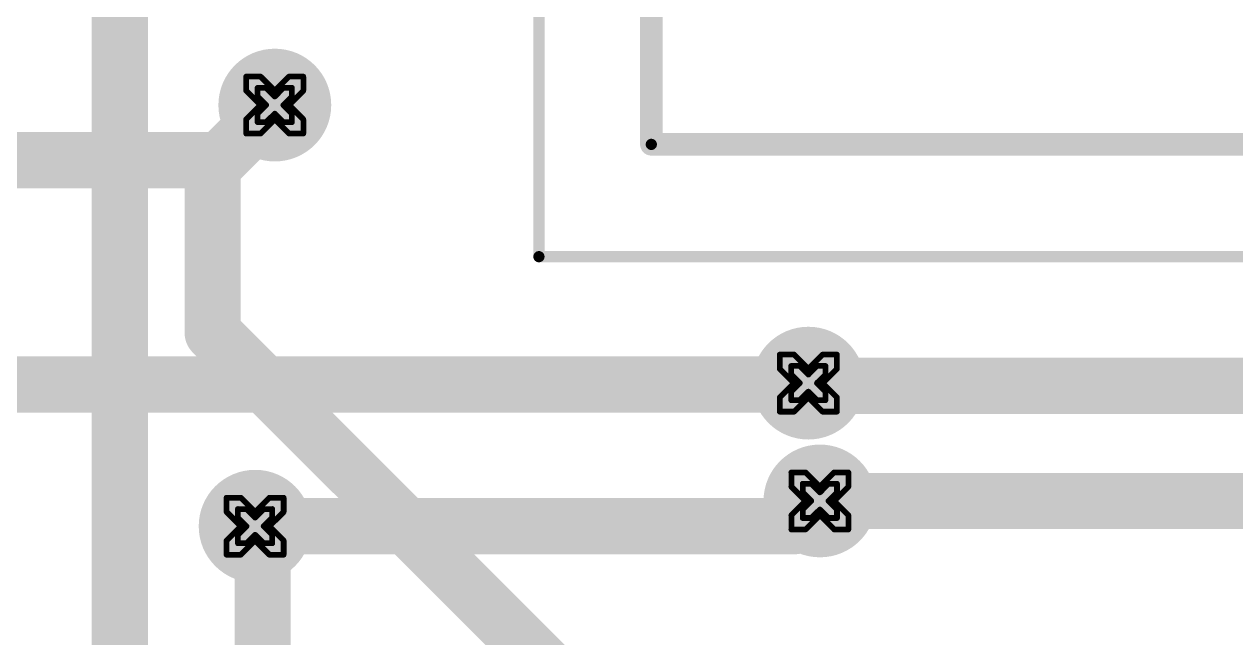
# Model space of a CAD drawing. Header units: millimetres. Extents: x 3219 to 51106, y -14166 to 2063.
# Drawn here: x 5646.75 to 5657.53, y 1806.11 to 1811.58 of the extents above; entities that cross this region are included whole.
import ezdxf

# ---------------------------------------------------------------- set-up
doc = ezdxf.new("R2010")
doc.units = ezdxf.units.MM
doc.layers.get('0').update_dxf_attribs({"lineweight": 53})
for name, color, linetype in [('Bottom Layer', 5, 'Continuous'), ('Bottom Solder', 6, 'Continuous'), ('Drill Drawing', 1, 'Continuous'), ('Mechanical 15', 56, 'Continuous'), ('Top 3D Body', 76, 'Continuous'), ('Top Layer', 1, 'Continuous'), ('Top Overlay', 2, 'Continuous'), ('Top Solder', 216, 'Continuous')]:
    doc.layers.add(name, color=color, linetype=linetype)

# ---------------------------------------------------------------- blocks, each defined once
blk = doc.blocks.new('DAR71210TU_13')
at = {"layer": 'Mechanical 15'}
for points in [[(-5.6, 8.9, 0.1, 0.1, 0), (-5.6, -8.9, 0.1, 0.1, 0)], [(56.4, 8.9, 0.1, 0.1, 0), (-5.6, 8.9, 0.1, 0.1, 0)]]:
    blk.add_lwpolyline(points, format="xyseb", dxfattribs=at)
blk.add_lwpolyline([(-5.625, 8.9, 0.05, 0.05, 1), (-5.575, 8.9, 0.05, 0.05, 1)], format="xyseb", close=True, dxfattribs=at)
blk.add_lwpolyline([(-5.625, 8.9, 0.05, 0.05, 1), (-5.575, 8.9, 0.05, 0.05, 1)], format="xyseb", close=True, dxfattribs=at)
at = {"layer": 'Top 3D Body'}
for points in [[(-4.6, 7.9, 0.1, 0.1, 0), (-4.6, -7.9, 0.1, 0.1, 0)], [(-4.6, 7.9, 0.1, 0.1, 0), (55.4, 7.9, 0.1, 0.1, 0)]]:
    blk.add_lwpolyline(points, format="xyseb", dxfattribs=at)
blk.add_lwpolyline([(-4.625, 7.9, 0.05, 0.05, 1), (-4.575, 7.9, 0.05, 0.05, 1)], format="xyseb", close=True, dxfattribs=at)
blk.add_lwpolyline([(-4.625, 7.9, 0.05, 0.05, 1), (-4.575, 7.9, 0.05, 0.05, 1)], format="xyseb", close=True, dxfattribs=at)
at = {"layer": 'Top Overlay'}
for points in [[(-4.6, 7.9, 0.2, 0.2, 0), (-4.6, -7.9, 0.2, 0.2, 0)], [(-4.6, 7.9, 0.2, 0.2, 0), (55.4, 7.9, 0.2, 0.2, 0)]]:
    blk.add_lwpolyline(points, format="xyseb", dxfattribs=at)
blk.add_lwpolyline([(-4.65, 7.9, 0.1, 0.1, 1), (-4.55, 7.9, 0.1, 0.1, 1)], format="xyseb", close=True, dxfattribs=at)
blk.add_lwpolyline([(-4.65, 7.9, 0.1, 0.1, 1), (-4.55, 7.9, 0.1, 0.1, 1)], format="xyseb", close=True, dxfattribs=at)

msp = doc.modelspace()

# ---------------------------------------------------------------- hatches: boundary and pattern name
at = {"layer": 'Bottom Layer'}
h = msp.add_hatch(color=5, dxfattribs=at)
edge = h.paths.add_edge_path()
edge.add_arc((5648.979, 1810.858), 0.4, 0, 360)
h = msp.add_hatch(color=5, dxfattribs=at)
edge = h.paths.add_edge_path()
edge.add_arc((5653.726, 1808.382), 0.4, 0, 360)
h = msp.add_hatch(color=5, dxfattribs=at)
edge = h.paths.add_edge_path()
edge.add_arc((5653.829, 1807.333), 0.4, 0, 360)
h = msp.add_hatch(color=5, dxfattribs=at)
edge = h.paths.add_edge_path()
edge.add_arc((5648.804, 1807.108), 0.4, 0, 360)
at = {"layer": 'Bottom Solder'}
h = msp.add_hatch(color=6, dxfattribs=at)
edge = h.paths.add_edge_path()
edge.add_arc((5648.979, 1810.858), 0.502, 0, 360)
h = msp.add_hatch(color=6, dxfattribs=at)
edge = h.paths.add_edge_path()
edge.add_arc((5653.726, 1808.382), 0.502, 0, 360)
h = msp.add_hatch(color=6, dxfattribs=at)
edge = h.paths.add_edge_path()
edge.add_arc((5653.829, 1807.333), 0.502, 0, 360)
h = msp.add_hatch(color=6, dxfattribs=at)
edge = h.paths.add_edge_path()
edge.add_arc((5648.804, 1807.108), 0.502, 0, 360)
at = {"layer": 'Top Layer'}
h = msp.add_hatch(color=1, dxfattribs=at)
edge = h.paths.add_edge_path()
edge.add_arc((5648.979, 1810.858), 0.4, 0, 360)
h = msp.add_hatch(color=1, dxfattribs=at)
edge = h.paths.add_edge_path()
edge.add_arc((5653.726, 1808.382), 0.4, 0, 360)
h = msp.add_hatch(color=1, dxfattribs=at)
edge = h.paths.add_edge_path()
edge.add_arc((5653.829, 1807.333), 0.4, 0, 360)
h = msp.add_hatch(color=1, dxfattribs=at)
edge = h.paths.add_edge_path()
edge.add_arc((5648.804, 1807.108), 0.4, 0, 360)
at = {"layer": 'Top Solder'}
h = msp.add_hatch(color=216, dxfattribs=at)
edge = h.paths.add_edge_path()
edge.add_arc((5648.979, 1810.858), 0.502, 0, 360)
h = msp.add_hatch(color=216, dxfattribs=at)
edge = h.paths.add_edge_path()
edge.add_arc((5653.726, 1808.382), 0.502, 0, 360)
h = msp.add_hatch(color=216, dxfattribs=at)
edge = h.paths.add_edge_path()
edge.add_arc((5653.829, 1807.333), 0.502, 0, 360)
h = msp.add_hatch(color=216, dxfattribs=at)
edge = h.paths.add_edge_path()
edge.add_arc((5648.804, 1807.108), 0.502, 0, 360)

# ---------------------------------------------------------------- linework, layer by layer
at = {"layer": 'Bottom Layer'}
for points in [[(5648.489, 1810.368, 0.5, 0.5, 0), (5648.979, 1810.858, 0.5, 0.5, 0)], [(5630.426, 1810.368, 0.5, 0.5, 0), (5648.489, 1810.368, 0.5, 0.5, 0)], [(5645.741, 1808.37, 0.5, 0.5, 0), (5653.714, 1808.37, 0.5, 0.5, 0)], [(5653.714, 1808.37, 0.5, 0.5, 0), (5653.726, 1808.382, 0.5, 0.5, 0)], [(5653.604, 1807.108, 0.5, 0.5, 0), (5653.829, 1807.333, 0.5, 0.5, 0)], [(5648.804, 1807.108, 0.5, 0.5, 0), (5653.604, 1807.108, 0.5, 0.5, 0)]]:
    msp.add_lwpolyline(points, format="xyseb", dxfattribs=at)
for points in [[(5648.854, 1810.858, 0.25, 0.25, 1), (5649.104, 1810.858, 0.25, 0.25, 1)], [(5648.364, 1810.368, 0.25, 0.25, 1), (5648.614, 1810.368, 0.25, 0.25, 1)], [(5648.364, 1810.368, 0.25, 0.25, 1), (5648.614, 1810.368, 0.25, 0.25, 1)], [(5653.589, 1808.37, 0.25, 0.25, 1), (5653.839, 1808.37, 0.25, 0.25, 1)], [(5653.589, 1808.37, 0.25, 0.25, 1), (5653.839, 1808.37, 0.25, 0.25, 1)], [(5653.601, 1808.382, 0.25, 0.25, 1), (5653.851, 1808.382, 0.25, 0.25, 1)], [(5653.704, 1807.333, 0.25, 0.25, 1), (5653.954, 1807.333, 0.25, 0.25, 1)], [(5648.679, 1807.108, 0.25, 0.25, 1), (5648.929, 1807.108, 0.25, 0.25, 1)], [(5653.479, 1807.108, 0.25, 0.25, 1), (5653.729, 1807.108, 0.25, 0.25, 1)], [(5653.479, 1807.108, 0.25, 0.25, 1), (5653.729, 1807.108, 0.25, 0.25, 1)]]:
    msp.add_lwpolyline(points, format="xyseb", close=True, dxfattribs=at)
at = {"layer": 'Drill Drawing'}
for points in [[(5648.725, 1810.985, 0.0508, 0.0508, 0), (5648.725, 1811.112, 0.0508, 0.0508, 0)], [(5648.725, 1811.112, 0.0508, 0.0508, 0), (5648.852, 1811.112, 0.0508, 0.0508, 0)], [(5648.852, 1811.112, 0.0508, 0.0508, 0), (5648.979, 1810.985, 0.0508, 0.0508, 0)], [(5648.979, 1810.985, 0.0508, 0.0508, 0), (5649.106, 1811.112, 0.0508, 0.0508, 0)], [(5649.106, 1811.112, 0.0508, 0.0508, 0), (5649.233, 1811.112, 0.0508, 0.0508, 0)], [(5649.233, 1810.985, 0.0508, 0.0508, 0), (5649.233, 1811.112, 0.0508, 0.0508, 0)], [(5648.725, 1810.985, 0.0508, 0.0508, 0), (5648.852, 1810.858, 0.0508, 0.0508, 0)], [(5648.826, 1810.934, 0.0508, 0.0508, 0), (5648.826, 1811.011, 0.0508, 0.0508, 0)], [(5648.826, 1811.011, 0.0508, 0.0508, 0), (5648.902, 1811.011, 0.0508, 0.0508, 0)], [(5648.826, 1810.934, 0.0508, 0.0508, 0), (5648.902, 1810.858, 0.0508, 0.0508, 0)], [(5648.902, 1811.011, 0.0508, 0.0508, 0), (5648.979, 1810.934, 0.0508, 0.0508, 0)], [(5648.979, 1810.934, 0.0508, 0.0508, 0), (5649.055, 1811.011, 0.0508, 0.0508, 0)], [(5649.055, 1811.011, 0.0508, 0.0508, 0), (5649.131, 1811.011, 0.0508, 0.0508, 0)], [(5649.055, 1810.858, 0.0508, 0.0508, 0), (5649.131, 1810.934, 0.0508, 0.0508, 0)], [(5649.106, 1810.858, 0.0508, 0.0508, 0), (5649.233, 1810.985, 0.0508, 0.0508, 0)], [(5649.131, 1810.934, 0.0508, 0.0508, 0), (5649.131, 1811.011, 0.0508, 0.0508, 0)], [(5648.725, 1810.731, 0.0508, 0.0508, 0), (5648.852, 1810.858, 0.0508, 0.0508, 0)], [(5648.826, 1810.782, 0.0508, 0.0508, 0), (5648.902, 1810.858, 0.0508, 0.0508, 0)], [(5649.055, 1810.858, 0.0508, 0.0508, 0), (5649.131, 1810.782, 0.0508, 0.0508, 0)], [(5649.106, 1810.858, 0.0508, 0.0508, 0), (5649.233, 1810.731, 0.0508, 0.0508, 0)], [(5648.725, 1810.604, 0.0508, 0.0508, 0), (5648.725, 1810.731, 0.0508, 0.0508, 0)], [(5648.826, 1810.706, 0.0508, 0.0508, 0), (5648.826, 1810.782, 0.0508, 0.0508, 0)], [(5648.826, 1810.706, 0.0508, 0.0508, 0), (5648.902, 1810.706, 0.0508, 0.0508, 0)], [(5648.852, 1810.604, 0.0508, 0.0508, 0), (5648.979, 1810.731, 0.0508, 0.0508, 0)], [(5648.902, 1810.706, 0.0508, 0.0508, 0), (5648.979, 1810.782, 0.0508, 0.0508, 0)], [(5648.979, 1810.782, 0.0508, 0.0508, 0), (5649.055, 1810.706, 0.0508, 0.0508, 0)], [(5648.979, 1810.731, 0.0508, 0.0508, 0), (5649.106, 1810.604, 0.0508, 0.0508, 0)], [(5649.055, 1810.706, 0.0508, 0.0508, 0), (5649.131, 1810.706, 0.0508, 0.0508, 0)], [(5649.131, 1810.706, 0.0508, 0.0508, 0), (5649.131, 1810.782, 0.0508, 0.0508, 0)], [(5649.233, 1810.604, 0.0508, 0.0508, 0), (5649.233, 1810.731, 0.0508, 0.0508, 0)], [(5648.725, 1810.604, 0.0508, 0.0508, 0), (5648.852, 1810.604, 0.0508, 0.0508, 0)], [(5649.106, 1810.604, 0.0508, 0.0508, 0), (5649.233, 1810.604, 0.0508, 0.0508, 0)], [(5653.472, 1808.509, 0.0508, 0.0508, 0), (5653.472, 1808.636, 0.0508, 0.0508, 0)], [(5653.472, 1808.636, 0.0508, 0.0508, 0), (5653.599, 1808.636, 0.0508, 0.0508, 0)], [(5653.599, 1808.636, 0.0508, 0.0508, 0), (5653.726, 1808.509, 0.0508, 0.0508, 0)], [(5653.726, 1808.509, 0.0508, 0.0508, 0), (5653.853, 1808.636, 0.0508, 0.0508, 0)], [(5653.853, 1808.636, 0.0508, 0.0508, 0), (5653.98, 1808.636, 0.0508, 0.0508, 0)], [(5653.98, 1808.509, 0.0508, 0.0508, 0), (5653.98, 1808.636, 0.0508, 0.0508, 0)], [(5653.472, 1808.509, 0.0508, 0.0508, 0), (5653.599, 1808.382, 0.0508, 0.0508, 0)], [(5653.574, 1808.458, 0.0508, 0.0508, 0), (5653.574, 1808.535, 0.0508, 0.0508, 0)], [(5653.574, 1808.535, 0.0508, 0.0508, 0), (5653.65, 1808.535, 0.0508, 0.0508, 0)], [(5653.574, 1808.458, 0.0508, 0.0508, 0), (5653.65, 1808.382, 0.0508, 0.0508, 0)], [(5653.65, 1808.535, 0.0508, 0.0508, 0), (5653.726, 1808.458, 0.0508, 0.0508, 0)], [(5653.726, 1808.458, 0.0508, 0.0508, 0), (5653.802, 1808.535, 0.0508, 0.0508, 0)], [(5653.802, 1808.535, 0.0508, 0.0508, 0), (5653.879, 1808.535, 0.0508, 0.0508, 0)], [(5653.802, 1808.382, 0.0508, 0.0508, 0), (5653.879, 1808.458, 0.0508, 0.0508, 0)], [(5653.853, 1808.382, 0.0508, 0.0508, 0), (5653.98, 1808.509, 0.0508, 0.0508, 0)], [(5653.879, 1808.458, 0.0508, 0.0508, 0), (5653.879, 1808.535, 0.0508, 0.0508, 0)], [(5653.472, 1808.255, 0.0508, 0.0508, 0), (5653.599, 1808.382, 0.0508, 0.0508, 0)], [(5653.574, 1808.306, 0.0508, 0.0508, 0), (5653.65, 1808.382, 0.0508, 0.0508, 0)], [(5653.802, 1808.382, 0.0508, 0.0508, 0), (5653.879, 1808.306, 0.0508, 0.0508, 0)], [(5653.853, 1808.382, 0.0508, 0.0508, 0), (5653.98, 1808.255, 0.0508, 0.0508, 0)], [(5653.472, 1808.128, 0.0508, 0.0508, 0), (5653.472, 1808.255, 0.0508, 0.0508, 0)], [(5653.574, 1808.23, 0.0508, 0.0508, 0), (5653.574, 1808.306, 0.0508, 0.0508, 0)], [(5653.574, 1808.23, 0.0508, 0.0508, 0), (5653.65, 1808.23, 0.0508, 0.0508, 0)], [(5653.599, 1808.128, 0.0508, 0.0508, 0), (5653.726, 1808.255, 0.0508, 0.0508, 0)], [(5653.65, 1808.23, 0.0508, 0.0508, 0), (5653.726, 1808.306, 0.0508, 0.0508, 0)], [(5653.726, 1808.306, 0.0508, 0.0508, 0), (5653.802, 1808.23, 0.0508, 0.0508, 0)], [(5653.726, 1808.255, 0.0508, 0.0508, 0), (5653.853, 1808.128, 0.0508, 0.0508, 0)], [(5653.802, 1808.23, 0.0508, 0.0508, 0), (5653.879, 1808.23, 0.0508, 0.0508, 0)], [(5653.879, 1808.23, 0.0508, 0.0508, 0), (5653.879, 1808.306, 0.0508, 0.0508, 0)], [(5653.98, 1808.128, 0.0508, 0.0508, 0), (5653.98, 1808.255, 0.0508, 0.0508, 0)], [(5653.472, 1808.128, 0.0508, 0.0508, 0), (5653.599, 1808.128, 0.0508, 0.0508, 0)], [(5653.853, 1808.128, 0.0508, 0.0508, 0), (5653.98, 1808.128, 0.0508, 0.0508, 0)], [(5653.575, 1807.46, 0.0508, 0.0508, 0), (5653.575, 1807.587, 0.0508, 0.0508, 0)], [(5653.575, 1807.587, 0.0508, 0.0508, 0), (5653.702, 1807.587, 0.0508, 0.0508, 0)], [(5653.702, 1807.587, 0.0508, 0.0508, 0), (5653.829, 1807.46, 0.0508, 0.0508, 0)], [(5653.829, 1807.46, 0.0508, 0.0508, 0), (5653.956, 1807.587, 0.0508, 0.0508, 0)], [(5653.956, 1807.587, 0.0508, 0.0508, 0), (5654.083, 1807.587, 0.0508, 0.0508, 0)], [(5654.083, 1807.46, 0.0508, 0.0508, 0), (5654.083, 1807.587, 0.0508, 0.0508, 0)], [(5653.676, 1807.409, 0.0508, 0.0508, 0), (5653.676, 1807.486, 0.0508, 0.0508, 0)], [(5653.676, 1807.486, 0.0508, 0.0508, 0), (5653.752, 1807.486, 0.0508, 0.0508, 0)], [(5653.752, 1807.486, 0.0508, 0.0508, 0), (5653.829, 1807.409, 0.0508, 0.0508, 0)], [(5653.829, 1807.409, 0.0508, 0.0508, 0), (5653.905, 1807.486, 0.0508, 0.0508, 0)], [(5653.905, 1807.486, 0.0508, 0.0508, 0), (5653.981, 1807.486, 0.0508, 0.0508, 0)], [(5653.981, 1807.409, 0.0508, 0.0508, 0), (5653.981, 1807.486, 0.0508, 0.0508, 0)], [(5648.55, 1807.235, 0.0508, 0.0508, 0), (5648.55, 1807.362, 0.0508, 0.0508, 0)], [(5648.55, 1807.362, 0.0508, 0.0508, 0), (5648.677, 1807.362, 0.0508, 0.0508, 0)], [(5648.677, 1807.362, 0.0508, 0.0508, 0), (5648.804, 1807.235, 0.0508, 0.0508, 0)], [(5648.804, 1807.235, 0.0508, 0.0508, 0), (5648.931, 1807.362, 0.0508, 0.0508, 0)], [(5648.931, 1807.362, 0.0508, 0.0508, 0), (5649.058, 1807.362, 0.0508, 0.0508, 0)], [(5649.058, 1807.235, 0.0508, 0.0508, 0), (5649.058, 1807.362, 0.0508, 0.0508, 0)], [(5653.575, 1807.46, 0.0508, 0.0508, 0), (5653.702, 1807.333, 0.0508, 0.0508, 0)], [(5653.676, 1807.409, 0.0508, 0.0508, 0), (5653.752, 1807.333, 0.0508, 0.0508, 0)], [(5653.905, 1807.333, 0.0508, 0.0508, 0), (5653.981, 1807.409, 0.0508, 0.0508, 0)], [(5653.956, 1807.333, 0.0508, 0.0508, 0), (5654.083, 1807.46, 0.0508, 0.0508, 0)], [(5648.651, 1807.184, 0.0508, 0.0508, 0), (5648.651, 1807.261, 0.0508, 0.0508, 0)], [(5648.651, 1807.261, 0.0508, 0.0508, 0), (5648.727, 1807.261, 0.0508, 0.0508, 0)], [(5648.727, 1807.261, 0.0508, 0.0508, 0), (5648.804, 1807.184, 0.0508, 0.0508, 0)], [(5648.804, 1807.184, 0.0508, 0.0508, 0), (5648.88, 1807.261, 0.0508, 0.0508, 0)], [(5648.88, 1807.261, 0.0508, 0.0508, 0), (5648.956, 1807.261, 0.0508, 0.0508, 0)], [(5648.956, 1807.184, 0.0508, 0.0508, 0), (5648.956, 1807.261, 0.0508, 0.0508, 0)], [(5653.575, 1807.206, 0.0508, 0.0508, 0), (5653.702, 1807.333, 0.0508, 0.0508, 0)], [(5653.676, 1807.257, 0.0508, 0.0508, 0), (5653.752, 1807.333, 0.0508, 0.0508, 0)], [(5653.676, 1807.181, 0.0508, 0.0508, 0), (5653.676, 1807.257, 0.0508, 0.0508, 0)], [(5653.752, 1807.181, 0.0508, 0.0508, 0), (5653.829, 1807.257, 0.0508, 0.0508, 0)], [(5653.829, 1807.257, 0.0508, 0.0508, 0), (5653.905, 1807.181, 0.0508, 0.0508, 0)], [(5653.905, 1807.333, 0.0508, 0.0508, 0), (5653.981, 1807.257, 0.0508, 0.0508, 0)], [(5653.956, 1807.333, 0.0508, 0.0508, 0), (5654.083, 1807.206, 0.0508, 0.0508, 0)], [(5653.981, 1807.181, 0.0508, 0.0508, 0), (5653.981, 1807.257, 0.0508, 0.0508, 0)], [(5648.55, 1807.235, 0.0508, 0.0508, 0), (5648.677, 1807.108, 0.0508, 0.0508, 0)], [(5648.651, 1807.184, 0.0508, 0.0508, 0), (5648.727, 1807.108, 0.0508, 0.0508, 0)], [(5648.88, 1807.108, 0.0508, 0.0508, 0), (5648.956, 1807.184, 0.0508, 0.0508, 0)], [(5648.931, 1807.108, 0.0508, 0.0508, 0), (5649.058, 1807.235, 0.0508, 0.0508, 0)], [(5653.575, 1807.079, 0.0508, 0.0508, 0), (5653.575, 1807.206, 0.0508, 0.0508, 0)], [(5653.676, 1807.181, 0.0508, 0.0508, 0), (5653.752, 1807.181, 0.0508, 0.0508, 0)], [(5653.702, 1807.079, 0.0508, 0.0508, 0), (5653.829, 1807.206, 0.0508, 0.0508, 0)], [(5653.829, 1807.206, 0.0508, 0.0508, 0), (5653.956, 1807.079, 0.0508, 0.0508, 0)], [(5653.905, 1807.181, 0.0508, 0.0508, 0), (5653.981, 1807.181, 0.0508, 0.0508, 0)], [(5654.083, 1807.079, 0.0508, 0.0508, 0), (5654.083, 1807.206, 0.0508, 0.0508, 0)], [(5648.55, 1806.981, 0.0508, 0.0508, 0), (5648.677, 1807.108, 0.0508, 0.0508, 0)], [(5648.651, 1807.032, 0.0508, 0.0508, 0), (5648.727, 1807.108, 0.0508, 0.0508, 0)], [(5648.88, 1807.108, 0.0508, 0.0508, 0), (5648.956, 1807.032, 0.0508, 0.0508, 0)], [(5648.931, 1807.108, 0.0508, 0.0508, 0), (5649.058, 1806.981, 0.0508, 0.0508, 0)], [(5653.575, 1807.079, 0.0508, 0.0508, 0), (5653.702, 1807.079, 0.0508, 0.0508, 0)], [(5653.956, 1807.079, 0.0508, 0.0508, 0), (5654.083, 1807.079, 0.0508, 0.0508, 0)], [(5648.55, 1806.854, 0.0508, 0.0508, 0), (5648.55, 1806.981, 0.0508, 0.0508, 0)], [(5648.651, 1806.956, 0.0508, 0.0508, 0), (5648.651, 1807.032, 0.0508, 0.0508, 0)], [(5648.651, 1806.956, 0.0508, 0.0508, 0), (5648.727, 1806.956, 0.0508, 0.0508, 0)], [(5648.677, 1806.854, 0.0508, 0.0508, 0), (5648.804, 1806.981, 0.0508, 0.0508, 0)], [(5648.727, 1806.956, 0.0508, 0.0508, 0), (5648.804, 1807.032, 0.0508, 0.0508, 0)], [(5648.804, 1807.032, 0.0508, 0.0508, 0), (5648.88, 1806.956, 0.0508, 0.0508, 0)], [(5648.804, 1806.981, 0.0508, 0.0508, 0), (5648.931, 1806.854, 0.0508, 0.0508, 0)], [(5648.88, 1806.956, 0.0508, 0.0508, 0), (5648.956, 1806.956, 0.0508, 0.0508, 0)], [(5648.956, 1806.956, 0.0508, 0.0508, 0), (5648.956, 1807.032, 0.0508, 0.0508, 0)], [(5649.058, 1806.854, 0.0508, 0.0508, 0), (5649.058, 1806.981, 0.0508, 0.0508, 0)], [(5648.55, 1806.854, 0.0508, 0.0508, 0), (5648.677, 1806.854, 0.0508, 0.0508, 0)], [(5648.931, 1806.854, 0.0508, 0.0508, 0), (5649.058, 1806.854, 0.0508, 0.0508, 0)]]:
    msp.add_lwpolyline(points, format="xyseb", dxfattribs=at)
for points in [[(5648.712, 1811.112, 0.0254, 0.0254, 1), (5648.737, 1811.112, 0.0254, 0.0254, 1)], [(5648.712, 1811.112, 0.0254, 0.0254, 1), (5648.737, 1811.112, 0.0254, 0.0254, 1)], [(5648.839, 1811.112, 0.0254, 0.0254, 1), (5648.864, 1811.112, 0.0254, 0.0254, 1)], [(5648.839, 1811.112, 0.0254, 0.0254, 1), (5648.864, 1811.112, 0.0254, 0.0254, 1)], [(5649.093, 1811.112, 0.0254, 0.0254, 1), (5649.118, 1811.112, 0.0254, 0.0254, 1)], [(5649.093, 1811.112, 0.0254, 0.0254, 1), (5649.118, 1811.112, 0.0254, 0.0254, 1)], [(5649.22, 1811.112, 0.0254, 0.0254, 1), (5649.245, 1811.112, 0.0254, 0.0254, 1)], [(5649.22, 1811.112, 0.0254, 0.0254, 1), (5649.245, 1811.112, 0.0254, 0.0254, 1)], [(5648.712, 1810.985, 0.0254, 0.0254, 1), (5648.737, 1810.985, 0.0254, 0.0254, 1)], [(5648.712, 1810.985, 0.0254, 0.0254, 1), (5648.737, 1810.985, 0.0254, 0.0254, 1)], [(5648.813, 1811.011, 0.0254, 0.0254, 1), (5648.839, 1811.011, 0.0254, 0.0254, 1)], [(5648.813, 1811.011, 0.0254, 0.0254, 1), (5648.839, 1811.011, 0.0254, 0.0254, 1)], [(5648.813, 1810.934, 0.0254, 0.0254, 1), (5648.839, 1810.934, 0.0254, 0.0254, 1)], [(5648.813, 1810.934, 0.0254, 0.0254, 1), (5648.839, 1810.934, 0.0254, 0.0254, 1)], [(5648.89, 1811.011, 0.0254, 0.0254, 1), (5648.915, 1811.011, 0.0254, 0.0254, 1)], [(5648.89, 1811.011, 0.0254, 0.0254, 1), (5648.915, 1811.011, 0.0254, 0.0254, 1)], [(5648.966, 1810.985, 0.0254, 0.0254, 1), (5648.991, 1810.985, 0.0254, 0.0254, 1)], [(5648.966, 1810.985, 0.0254, 0.0254, 1), (5648.991, 1810.985, 0.0254, 0.0254, 1)], [(5648.966, 1810.934, 0.0254, 0.0254, 1), (5648.991, 1810.934, 0.0254, 0.0254, 1)], [(5648.966, 1810.934, 0.0254, 0.0254, 1), (5648.991, 1810.934, 0.0254, 0.0254, 1)], [(5649.042, 1811.011, 0.0254, 0.0254, 1), (5649.067, 1811.011, 0.0254, 0.0254, 1)], [(5649.042, 1811.011, 0.0254, 0.0254, 1), (5649.067, 1811.011, 0.0254, 0.0254, 1)], [(5649.118, 1811.011, 0.0254, 0.0254, 1), (5649.144, 1811.011, 0.0254, 0.0254, 1)], [(5649.118, 1811.011, 0.0254, 0.0254, 1), (5649.144, 1811.011, 0.0254, 0.0254, 1)], [(5649.118, 1810.934, 0.0254, 0.0254, 1), (5649.144, 1810.934, 0.0254, 0.0254, 1)], [(5649.118, 1810.934, 0.0254, 0.0254, 1), (5649.144, 1810.934, 0.0254, 0.0254, 1)], [(5649.22, 1810.985, 0.0254, 0.0254, 1), (5649.245, 1810.985, 0.0254, 0.0254, 1)], [(5649.22, 1810.985, 0.0254, 0.0254, 1), (5649.245, 1810.985, 0.0254, 0.0254, 1)], [(5648.839, 1810.858, 0.0254, 0.0254, 1), (5648.864, 1810.858, 0.0254, 0.0254, 1)], [(5648.839, 1810.858, 0.0254, 0.0254, 1), (5648.864, 1810.858, 0.0254, 0.0254, 1)], [(5648.89, 1810.858, 0.0254, 0.0254, 1), (5648.915, 1810.858, 0.0254, 0.0254, 1)], [(5648.89, 1810.858, 0.0254, 0.0254, 1), (5648.915, 1810.858, 0.0254, 0.0254, 1)], [(5649.042, 1810.858, 0.0254, 0.0254, 1), (5649.067, 1810.858, 0.0254, 0.0254, 1)], [(5649.042, 1810.858, 0.0254, 0.0254, 1), (5649.067, 1810.858, 0.0254, 0.0254, 1)], [(5649.093, 1810.858, 0.0254, 0.0254, 1), (5649.118, 1810.858, 0.0254, 0.0254, 1)], [(5649.093, 1810.858, 0.0254, 0.0254, 1), (5649.118, 1810.858, 0.0254, 0.0254, 1)], [(5648.712, 1810.731, 0.0254, 0.0254, 1), (5648.737, 1810.731, 0.0254, 0.0254, 1)], [(5648.712, 1810.731, 0.0254, 0.0254, 1), (5648.737, 1810.731, 0.0254, 0.0254, 1)], [(5648.813, 1810.782, 0.0254, 0.0254, 1), (5648.839, 1810.782, 0.0254, 0.0254, 1)], [(5648.813, 1810.782, 0.0254, 0.0254, 1), (5648.839, 1810.782, 0.0254, 0.0254, 1)], [(5648.813, 1810.706, 0.0254, 0.0254, 1), (5648.839, 1810.706, 0.0254, 0.0254, 1)], [(5648.813, 1810.706, 0.0254, 0.0254, 1), (5648.839, 1810.706, 0.0254, 0.0254, 1)], [(5648.89, 1810.706, 0.0254, 0.0254, 1), (5648.915, 1810.706, 0.0254, 0.0254, 1)], [(5648.89, 1810.706, 0.0254, 0.0254, 1), (5648.915, 1810.706, 0.0254, 0.0254, 1)], [(5648.966, 1810.782, 0.0254, 0.0254, 1), (5648.991, 1810.782, 0.0254, 0.0254, 1)], [(5648.966, 1810.782, 0.0254, 0.0254, 1), (5648.991, 1810.782, 0.0254, 0.0254, 1)], [(5648.966, 1810.731, 0.0254, 0.0254, 1), (5648.991, 1810.731, 0.0254, 0.0254, 1)], [(5648.966, 1810.731, 0.0254, 0.0254, 1), (5648.991, 1810.731, 0.0254, 0.0254, 1)], [(5649.042, 1810.706, 0.0254, 0.0254, 1), (5649.067, 1810.706, 0.0254, 0.0254, 1)], [(5649.042, 1810.706, 0.0254, 0.0254, 1), (5649.067, 1810.706, 0.0254, 0.0254, 1)], [(5649.118, 1810.782, 0.0254, 0.0254, 1), (5649.144, 1810.782, 0.0254, 0.0254, 1)], [(5649.118, 1810.782, 0.0254, 0.0254, 1), (5649.144, 1810.782, 0.0254, 0.0254, 1)], [(5649.118, 1810.706, 0.0254, 0.0254, 1), (5649.144, 1810.706, 0.0254, 0.0254, 1)], [(5649.118, 1810.706, 0.0254, 0.0254, 1), (5649.144, 1810.706, 0.0254, 0.0254, 1)], [(5649.22, 1810.731, 0.0254, 0.0254, 1), (5649.245, 1810.731, 0.0254, 0.0254, 1)], [(5649.22, 1810.731, 0.0254, 0.0254, 1), (5649.245, 1810.731, 0.0254, 0.0254, 1)], [(5648.712, 1810.604, 0.0254, 0.0254, 1), (5648.737, 1810.604, 0.0254, 0.0254, 1)], [(5648.712, 1810.604, 0.0254, 0.0254, 1), (5648.737, 1810.604, 0.0254, 0.0254, 1)], [(5648.839, 1810.604, 0.0254, 0.0254, 1), (5648.864, 1810.604, 0.0254, 0.0254, 1)], [(5648.839, 1810.604, 0.0254, 0.0254, 1), (5648.864, 1810.604, 0.0254, 0.0254, 1)], [(5649.093, 1810.604, 0.0254, 0.0254, 1), (5649.118, 1810.604, 0.0254, 0.0254, 1)], [(5649.093, 1810.604, 0.0254, 0.0254, 1), (5649.118, 1810.604, 0.0254, 0.0254, 1)], [(5649.22, 1810.604, 0.0254, 0.0254, 1), (5649.245, 1810.604, 0.0254, 0.0254, 1)], [(5649.22, 1810.604, 0.0254, 0.0254, 1), (5649.245, 1810.604, 0.0254, 0.0254, 1)], [(5653.459, 1808.636, 0.0254, 0.0254, 1), (5653.485, 1808.636, 0.0254, 0.0254, 1)], [(5653.459, 1808.636, 0.0254, 0.0254, 1), (5653.485, 1808.636, 0.0254, 0.0254, 1)], [(5653.586, 1808.636, 0.0254, 0.0254, 1), (5653.612, 1808.636, 0.0254, 0.0254, 1)], [(5653.586, 1808.636, 0.0254, 0.0254, 1), (5653.612, 1808.636, 0.0254, 0.0254, 1)], [(5653.84, 1808.636, 0.0254, 0.0254, 1), (5653.866, 1808.636, 0.0254, 0.0254, 1)], [(5653.84, 1808.636, 0.0254, 0.0254, 1), (5653.866, 1808.636, 0.0254, 0.0254, 1)], [(5653.967, 1808.636, 0.0254, 0.0254, 1), (5653.993, 1808.636, 0.0254, 0.0254, 1)], [(5653.967, 1808.636, 0.0254, 0.0254, 1), (5653.993, 1808.636, 0.0254, 0.0254, 1)], [(5653.459, 1808.509, 0.0254, 0.0254, 1), (5653.485, 1808.509, 0.0254, 0.0254, 1)], [(5653.459, 1808.509, 0.0254, 0.0254, 1), (5653.485, 1808.509, 0.0254, 0.0254, 1)], [(5653.561, 1808.535, 0.0254, 0.0254, 1), (5653.586, 1808.535, 0.0254, 0.0254, 1)], [(5653.561, 1808.535, 0.0254, 0.0254, 1), (5653.586, 1808.535, 0.0254, 0.0254, 1)], [(5653.561, 1808.458, 0.0254, 0.0254, 1), (5653.586, 1808.458, 0.0254, 0.0254, 1)], [(5653.561, 1808.458, 0.0254, 0.0254, 1), (5653.586, 1808.458, 0.0254, 0.0254, 1)], [(5653.637, 1808.535, 0.0254, 0.0254, 1), (5653.663, 1808.535, 0.0254, 0.0254, 1)], [(5653.637, 1808.535, 0.0254, 0.0254, 1), (5653.663, 1808.535, 0.0254, 0.0254, 1)], [(5653.713, 1808.509, 0.0254, 0.0254, 1), (5653.739, 1808.509, 0.0254, 0.0254, 1)], [(5653.713, 1808.509, 0.0254, 0.0254, 1), (5653.739, 1808.509, 0.0254, 0.0254, 1)], [(5653.713, 1808.458, 0.0254, 0.0254, 1), (5653.739, 1808.458, 0.0254, 0.0254, 1)], [(5653.713, 1808.458, 0.0254, 0.0254, 1), (5653.739, 1808.458, 0.0254, 0.0254, 1)], [(5653.79, 1808.535, 0.0254, 0.0254, 1), (5653.815, 1808.535, 0.0254, 0.0254, 1)], [(5653.79, 1808.535, 0.0254, 0.0254, 1), (5653.815, 1808.535, 0.0254, 0.0254, 1)], [(5653.866, 1808.535, 0.0254, 0.0254, 1), (5653.891, 1808.535, 0.0254, 0.0254, 1)], [(5653.866, 1808.535, 0.0254, 0.0254, 1), (5653.891, 1808.535, 0.0254, 0.0254, 1)], [(5653.866, 1808.458, 0.0254, 0.0254, 1), (5653.891, 1808.458, 0.0254, 0.0254, 1)], [(5653.866, 1808.458, 0.0254, 0.0254, 1), (5653.891, 1808.458, 0.0254, 0.0254, 1)], [(5653.967, 1808.509, 0.0254, 0.0254, 1), (5653.993, 1808.509, 0.0254, 0.0254, 1)], [(5653.967, 1808.509, 0.0254, 0.0254, 1), (5653.993, 1808.509, 0.0254, 0.0254, 1)], [(5653.586, 1808.382, 0.0254, 0.0254, 1), (5653.612, 1808.382, 0.0254, 0.0254, 1)], [(5653.586, 1808.382, 0.0254, 0.0254, 1), (5653.612, 1808.382, 0.0254, 0.0254, 1)], [(5653.637, 1808.382, 0.0254, 0.0254, 1), (5653.663, 1808.382, 0.0254, 0.0254, 1)], [(5653.637, 1808.382, 0.0254, 0.0254, 1), (5653.663, 1808.382, 0.0254, 0.0254, 1)], [(5653.79, 1808.382, 0.0254, 0.0254, 1), (5653.815, 1808.382, 0.0254, 0.0254, 1)], [(5653.79, 1808.382, 0.0254, 0.0254, 1), (5653.815, 1808.382, 0.0254, 0.0254, 1)], [(5653.84, 1808.382, 0.0254, 0.0254, 1), (5653.866, 1808.382, 0.0254, 0.0254, 1)], [(5653.84, 1808.382, 0.0254, 0.0254, 1), (5653.866, 1808.382, 0.0254, 0.0254, 1)], [(5653.459, 1808.255, 0.0254, 0.0254, 1), (5653.485, 1808.255, 0.0254, 0.0254, 1)], [(5653.459, 1808.255, 0.0254, 0.0254, 1), (5653.485, 1808.255, 0.0254, 0.0254, 1)], [(5653.561, 1808.306, 0.0254, 0.0254, 1), (5653.586, 1808.306, 0.0254, 0.0254, 1)], [(5653.561, 1808.306, 0.0254, 0.0254, 1), (5653.586, 1808.306, 0.0254, 0.0254, 1)], [(5653.561, 1808.23, 0.0254, 0.0254, 1), (5653.586, 1808.23, 0.0254, 0.0254, 1)], [(5653.561, 1808.23, 0.0254, 0.0254, 1), (5653.586, 1808.23, 0.0254, 0.0254, 1)], [(5653.637, 1808.23, 0.0254, 0.0254, 1), (5653.663, 1808.23, 0.0254, 0.0254, 1)], [(5653.637, 1808.23, 0.0254, 0.0254, 1), (5653.663, 1808.23, 0.0254, 0.0254, 1)], [(5653.713, 1808.306, 0.0254, 0.0254, 1), (5653.739, 1808.306, 0.0254, 0.0254, 1)], [(5653.713, 1808.306, 0.0254, 0.0254, 1), (5653.739, 1808.306, 0.0254, 0.0254, 1)], [(5653.713, 1808.255, 0.0254, 0.0254, 1), (5653.739, 1808.255, 0.0254, 0.0254, 1)], [(5653.713, 1808.255, 0.0254, 0.0254, 1), (5653.739, 1808.255, 0.0254, 0.0254, 1)], [(5653.79, 1808.23, 0.0254, 0.0254, 1), (5653.815, 1808.23, 0.0254, 0.0254, 1)], [(5653.79, 1808.23, 0.0254, 0.0254, 1), (5653.815, 1808.23, 0.0254, 0.0254, 1)], [(5653.866, 1808.306, 0.0254, 0.0254, 1), (5653.891, 1808.306, 0.0254, 0.0254, 1)], [(5653.866, 1808.306, 0.0254, 0.0254, 1), (5653.891, 1808.306, 0.0254, 0.0254, 1)], [(5653.866, 1808.23, 0.0254, 0.0254, 1), (5653.891, 1808.23, 0.0254, 0.0254, 1)], [(5653.866, 1808.23, 0.0254, 0.0254, 1), (5653.891, 1808.23, 0.0254, 0.0254, 1)], [(5653.967, 1808.255, 0.0254, 0.0254, 1), (5653.993, 1808.255, 0.0254, 0.0254, 1)], [(5653.967, 1808.255, 0.0254, 0.0254, 1), (5653.993, 1808.255, 0.0254, 0.0254, 1)], [(5653.459, 1808.128, 0.0254, 0.0254, 1), (5653.485, 1808.128, 0.0254, 0.0254, 1)], [(5653.459, 1808.128, 0.0254, 0.0254, 1), (5653.485, 1808.128, 0.0254, 0.0254, 1)], [(5653.586, 1808.128, 0.0254, 0.0254, 1), (5653.612, 1808.128, 0.0254, 0.0254, 1)], [(5653.586, 1808.128, 0.0254, 0.0254, 1), (5653.612, 1808.128, 0.0254, 0.0254, 1)], [(5653.84, 1808.128, 0.0254, 0.0254, 1), (5653.866, 1808.128, 0.0254, 0.0254, 1)], [(5653.84, 1808.128, 0.0254, 0.0254, 1), (5653.866, 1808.128, 0.0254, 0.0254, 1)], [(5653.967, 1808.128, 0.0254, 0.0254, 1), (5653.993, 1808.128, 0.0254, 0.0254, 1)], [(5653.967, 1808.128, 0.0254, 0.0254, 1), (5653.993, 1808.128, 0.0254, 0.0254, 1)], [(5653.562, 1807.587, 0.0254, 0.0254, 1), (5653.587, 1807.587, 0.0254, 0.0254, 1)], [(5653.562, 1807.587, 0.0254, 0.0254, 1), (5653.587, 1807.587, 0.0254, 0.0254, 1)], [(5653.689, 1807.587, 0.0254, 0.0254, 1), (5653.714, 1807.587, 0.0254, 0.0254, 1)], [(5653.689, 1807.587, 0.0254, 0.0254, 1), (5653.714, 1807.587, 0.0254, 0.0254, 1)], [(5653.943, 1807.587, 0.0254, 0.0254, 1), (5653.968, 1807.587, 0.0254, 0.0254, 1)], [(5653.943, 1807.587, 0.0254, 0.0254, 1), (5653.968, 1807.587, 0.0254, 0.0254, 1)], [(5654.07, 1807.587, 0.0254, 0.0254, 1), (5654.095, 1807.587, 0.0254, 0.0254, 1)], [(5654.07, 1807.587, 0.0254, 0.0254, 1), (5654.095, 1807.587, 0.0254, 0.0254, 1)], [(5653.663, 1807.486, 0.0254, 0.0254, 1), (5653.689, 1807.486, 0.0254, 0.0254, 1)], [(5653.663, 1807.486, 0.0254, 0.0254, 1), (5653.689, 1807.486, 0.0254, 0.0254, 1)], [(5653.74, 1807.486, 0.0254, 0.0254, 1), (5653.765, 1807.486, 0.0254, 0.0254, 1)], [(5653.74, 1807.486, 0.0254, 0.0254, 1), (5653.765, 1807.486, 0.0254, 0.0254, 1)], [(5653.892, 1807.486, 0.0254, 0.0254, 1), (5653.917, 1807.486, 0.0254, 0.0254, 1)], [(5653.892, 1807.486, 0.0254, 0.0254, 1), (5653.917, 1807.486, 0.0254, 0.0254, 1)], [(5653.968, 1807.486, 0.0254, 0.0254, 1), (5653.994, 1807.486, 0.0254, 0.0254, 1)], [(5653.968, 1807.486, 0.0254, 0.0254, 1), (5653.994, 1807.486, 0.0254, 0.0254, 1)], [(5648.537, 1807.362, 0.0254, 0.0254, 1), (5648.562, 1807.362, 0.0254, 0.0254, 1)], [(5648.537, 1807.362, 0.0254, 0.0254, 1), (5648.562, 1807.362, 0.0254, 0.0254, 1)], [(5648.664, 1807.362, 0.0254, 0.0254, 1), (5648.689, 1807.362, 0.0254, 0.0254, 1)], [(5648.664, 1807.362, 0.0254, 0.0254, 1), (5648.689, 1807.362, 0.0254, 0.0254, 1)], [(5648.918, 1807.362, 0.0254, 0.0254, 1), (5648.943, 1807.362, 0.0254, 0.0254, 1)], [(5648.918, 1807.362, 0.0254, 0.0254, 1), (5648.943, 1807.362, 0.0254, 0.0254, 1)], [(5649.045, 1807.362, 0.0254, 0.0254, 1), (5649.07, 1807.362, 0.0254, 0.0254, 1)], [(5649.045, 1807.362, 0.0254, 0.0254, 1), (5649.07, 1807.362, 0.0254, 0.0254, 1)], [(5653.562, 1807.46, 0.0254, 0.0254, 1), (5653.587, 1807.46, 0.0254, 0.0254, 1)], [(5653.562, 1807.46, 0.0254, 0.0254, 1), (5653.587, 1807.46, 0.0254, 0.0254, 1)], [(5653.663, 1807.409, 0.0254, 0.0254, 1), (5653.689, 1807.409, 0.0254, 0.0254, 1)], [(5653.663, 1807.409, 0.0254, 0.0254, 1), (5653.689, 1807.409, 0.0254, 0.0254, 1)], [(5653.816, 1807.46, 0.0254, 0.0254, 1), (5653.841, 1807.46, 0.0254, 0.0254, 1)], [(5653.816, 1807.46, 0.0254, 0.0254, 1), (5653.841, 1807.46, 0.0254, 0.0254, 1)], [(5653.816, 1807.409, 0.0254, 0.0254, 1), (5653.841, 1807.409, 0.0254, 0.0254, 1)], [(5653.816, 1807.409, 0.0254, 0.0254, 1), (5653.841, 1807.409, 0.0254, 0.0254, 1)], [(5653.968, 1807.409, 0.0254, 0.0254, 1), (5653.994, 1807.409, 0.0254, 0.0254, 1)], [(5653.968, 1807.409, 0.0254, 0.0254, 1), (5653.994, 1807.409, 0.0254, 0.0254, 1)], [(5654.07, 1807.46, 0.0254, 0.0254, 1), (5654.095, 1807.46, 0.0254, 0.0254, 1)], [(5654.07, 1807.46, 0.0254, 0.0254, 1), (5654.095, 1807.46, 0.0254, 0.0254, 1)], [(5648.638, 1807.261, 0.0254, 0.0254, 1), (5648.664, 1807.261, 0.0254, 0.0254, 1)], [(5648.638, 1807.261, 0.0254, 0.0254, 1), (5648.664, 1807.261, 0.0254, 0.0254, 1)], [(5648.715, 1807.261, 0.0254, 0.0254, 1), (5648.74, 1807.261, 0.0254, 0.0254, 1)], [(5648.715, 1807.261, 0.0254, 0.0254, 1), (5648.74, 1807.261, 0.0254, 0.0254, 1)], [(5648.867, 1807.261, 0.0254, 0.0254, 1), (5648.892, 1807.261, 0.0254, 0.0254, 1)], [(5648.867, 1807.261, 0.0254, 0.0254, 1), (5648.892, 1807.261, 0.0254, 0.0254, 1)], [(5648.943, 1807.261, 0.0254, 0.0254, 1), (5648.969, 1807.261, 0.0254, 0.0254, 1)], [(5648.943, 1807.261, 0.0254, 0.0254, 1), (5648.969, 1807.261, 0.0254, 0.0254, 1)], [(5653.663, 1807.257, 0.0254, 0.0254, 1), (5653.689, 1807.257, 0.0254, 0.0254, 1)], [(5653.663, 1807.257, 0.0254, 0.0254, 1), (5653.689, 1807.257, 0.0254, 0.0254, 1)], [(5653.689, 1807.333, 0.0254, 0.0254, 1), (5653.714, 1807.333, 0.0254, 0.0254, 1)], [(5653.689, 1807.333, 0.0254, 0.0254, 1), (5653.714, 1807.333, 0.0254, 0.0254, 1)], [(5653.74, 1807.333, 0.0254, 0.0254, 1), (5653.765, 1807.333, 0.0254, 0.0254, 1)], [(5653.74, 1807.333, 0.0254, 0.0254, 1), (5653.765, 1807.333, 0.0254, 0.0254, 1)], [(5653.816, 1807.257, 0.0254, 0.0254, 1), (5653.841, 1807.257, 0.0254, 0.0254, 1)], [(5653.816, 1807.257, 0.0254, 0.0254, 1), (5653.841, 1807.257, 0.0254, 0.0254, 1)], [(5653.892, 1807.333, 0.0254, 0.0254, 1), (5653.917, 1807.333, 0.0254, 0.0254, 1)], [(5653.892, 1807.333, 0.0254, 0.0254, 1), (5653.917, 1807.333, 0.0254, 0.0254, 1)], [(5653.943, 1807.333, 0.0254, 0.0254, 1), (5653.968, 1807.333, 0.0254, 0.0254, 1)], [(5653.943, 1807.333, 0.0254, 0.0254, 1), (5653.968, 1807.333, 0.0254, 0.0254, 1)], [(5653.968, 1807.257, 0.0254, 0.0254, 1), (5653.994, 1807.257, 0.0254, 0.0254, 1)], [(5653.968, 1807.257, 0.0254, 0.0254, 1), (5653.994, 1807.257, 0.0254, 0.0254, 1)], [(5648.537, 1807.235, 0.0254, 0.0254, 1), (5648.562, 1807.235, 0.0254, 0.0254, 1)], [(5648.537, 1807.235, 0.0254, 0.0254, 1), (5648.562, 1807.235, 0.0254, 0.0254, 1)], [(5648.638, 1807.184, 0.0254, 0.0254, 1), (5648.664, 1807.184, 0.0254, 0.0254, 1)], [(5648.638, 1807.184, 0.0254, 0.0254, 1), (5648.664, 1807.184, 0.0254, 0.0254, 1)], [(5648.791, 1807.235, 0.0254, 0.0254, 1), (5648.816, 1807.235, 0.0254, 0.0254, 1)], [(5648.791, 1807.235, 0.0254, 0.0254, 1), (5648.816, 1807.235, 0.0254, 0.0254, 1)], [(5648.791, 1807.184, 0.0254, 0.0254, 1), (5648.816, 1807.184, 0.0254, 0.0254, 1)], [(5648.791, 1807.184, 0.0254, 0.0254, 1), (5648.816, 1807.184, 0.0254, 0.0254, 1)], [(5648.943, 1807.184, 0.0254, 0.0254, 1), (5648.969, 1807.184, 0.0254, 0.0254, 1)], [(5648.943, 1807.184, 0.0254, 0.0254, 1), (5648.969, 1807.184, 0.0254, 0.0254, 1)], [(5649.045, 1807.235, 0.0254, 0.0254, 1), (5649.07, 1807.235, 0.0254, 0.0254, 1)], [(5649.045, 1807.235, 0.0254, 0.0254, 1), (5649.07, 1807.235, 0.0254, 0.0254, 1)], [(5653.562, 1807.206, 0.0254, 0.0254, 1), (5653.587, 1807.206, 0.0254, 0.0254, 1)], [(5653.562, 1807.206, 0.0254, 0.0254, 1), (5653.587, 1807.206, 0.0254, 0.0254, 1)], [(5653.663, 1807.181, 0.0254, 0.0254, 1), (5653.689, 1807.181, 0.0254, 0.0254, 1)], [(5653.663, 1807.181, 0.0254, 0.0254, 1), (5653.689, 1807.181, 0.0254, 0.0254, 1)], [(5653.74, 1807.181, 0.0254, 0.0254, 1), (5653.765, 1807.181, 0.0254, 0.0254, 1)], [(5653.74, 1807.181, 0.0254, 0.0254, 1), (5653.765, 1807.181, 0.0254, 0.0254, 1)], [(5653.816, 1807.206, 0.0254, 0.0254, 1), (5653.841, 1807.206, 0.0254, 0.0254, 1)], [(5653.816, 1807.206, 0.0254, 0.0254, 1), (5653.841, 1807.206, 0.0254, 0.0254, 1)], [(5653.892, 1807.181, 0.0254, 0.0254, 1), (5653.917, 1807.181, 0.0254, 0.0254, 1)], [(5653.892, 1807.181, 0.0254, 0.0254, 1), (5653.917, 1807.181, 0.0254, 0.0254, 1)], [(5653.968, 1807.181, 0.0254, 0.0254, 1), (5653.994, 1807.181, 0.0254, 0.0254, 1)], [(5653.968, 1807.181, 0.0254, 0.0254, 1), (5653.994, 1807.181, 0.0254, 0.0254, 1)], [(5654.07, 1807.206, 0.0254, 0.0254, 1), (5654.095, 1807.206, 0.0254, 0.0254, 1)], [(5654.07, 1807.206, 0.0254, 0.0254, 1), (5654.095, 1807.206, 0.0254, 0.0254, 1)], [(5648.664, 1807.108, 0.0254, 0.0254, 1), (5648.689, 1807.108, 0.0254, 0.0254, 1)], [(5648.664, 1807.108, 0.0254, 0.0254, 1), (5648.689, 1807.108, 0.0254, 0.0254, 1)], [(5648.715, 1807.108, 0.0254, 0.0254, 1), (5648.74, 1807.108, 0.0254, 0.0254, 1)], [(5648.715, 1807.108, 0.0254, 0.0254, 1), (5648.74, 1807.108, 0.0254, 0.0254, 1)], [(5648.867, 1807.108, 0.0254, 0.0254, 1), (5648.892, 1807.108, 0.0254, 0.0254, 1)], [(5648.867, 1807.108, 0.0254, 0.0254, 1), (5648.892, 1807.108, 0.0254, 0.0254, 1)], [(5648.918, 1807.108, 0.0254, 0.0254, 1), (5648.943, 1807.108, 0.0254, 0.0254, 1)], [(5648.918, 1807.108, 0.0254, 0.0254, 1), (5648.943, 1807.108, 0.0254, 0.0254, 1)], [(5653.562, 1807.079, 0.0254, 0.0254, 1), (5653.587, 1807.079, 0.0254, 0.0254, 1)], [(5653.562, 1807.079, 0.0254, 0.0254, 1), (5653.587, 1807.079, 0.0254, 0.0254, 1)], [(5653.689, 1807.079, 0.0254, 0.0254, 1), (5653.714, 1807.079, 0.0254, 0.0254, 1)], [(5653.689, 1807.079, 0.0254, 0.0254, 1), (5653.714, 1807.079, 0.0254, 0.0254, 1)], [(5653.943, 1807.079, 0.0254, 0.0254, 1), (5653.968, 1807.079, 0.0254, 0.0254, 1)], [(5653.943, 1807.079, 0.0254, 0.0254, 1), (5653.968, 1807.079, 0.0254, 0.0254, 1)], [(5654.07, 1807.079, 0.0254, 0.0254, 1), (5654.095, 1807.079, 0.0254, 0.0254, 1)], [(5654.07, 1807.079, 0.0254, 0.0254, 1), (5654.095, 1807.079, 0.0254, 0.0254, 1)], [(5648.537, 1806.981, 0.0254, 0.0254, 1), (5648.562, 1806.981, 0.0254, 0.0254, 1)], [(5648.537, 1806.981, 0.0254, 0.0254, 1), (5648.562, 1806.981, 0.0254, 0.0254, 1)], [(5648.638, 1807.032, 0.0254, 0.0254, 1), (5648.664, 1807.032, 0.0254, 0.0254, 1)], [(5648.638, 1807.032, 0.0254, 0.0254, 1), (5648.664, 1807.032, 0.0254, 0.0254, 1)], [(5648.638, 1806.956, 0.0254, 0.0254, 1), (5648.664, 1806.956, 0.0254, 0.0254, 1)], [(5648.638, 1806.956, 0.0254, 0.0254, 1), (5648.664, 1806.956, 0.0254, 0.0254, 1)], [(5648.715, 1806.956, 0.0254, 0.0254, 1), (5648.74, 1806.956, 0.0254, 0.0254, 1)], [(5648.715, 1806.956, 0.0254, 0.0254, 1), (5648.74, 1806.956, 0.0254, 0.0254, 1)], [(5648.791, 1807.032, 0.0254, 0.0254, 1), (5648.816, 1807.032, 0.0254, 0.0254, 1)], [(5648.791, 1807.032, 0.0254, 0.0254, 1), (5648.816, 1807.032, 0.0254, 0.0254, 1)], [(5648.791, 1806.981, 0.0254, 0.0254, 1), (5648.816, 1806.981, 0.0254, 0.0254, 1)], [(5648.791, 1806.981, 0.0254, 0.0254, 1), (5648.816, 1806.981, 0.0254, 0.0254, 1)], [(5648.867, 1806.956, 0.0254, 0.0254, 1), (5648.892, 1806.956, 0.0254, 0.0254, 1)], [(5648.867, 1806.956, 0.0254, 0.0254, 1), (5648.892, 1806.956, 0.0254, 0.0254, 1)], [(5648.943, 1807.032, 0.0254, 0.0254, 1), (5648.969, 1807.032, 0.0254, 0.0254, 1)], [(5648.943, 1807.032, 0.0254, 0.0254, 1), (5648.969, 1807.032, 0.0254, 0.0254, 1)], [(5648.943, 1806.956, 0.0254, 0.0254, 1), (5648.969, 1806.956, 0.0254, 0.0254, 1)], [(5648.943, 1806.956, 0.0254, 0.0254, 1), (5648.969, 1806.956, 0.0254, 0.0254, 1)], [(5649.045, 1806.981, 0.0254, 0.0254, 1), (5649.07, 1806.981, 0.0254, 0.0254, 1)], [(5649.045, 1806.981, 0.0254, 0.0254, 1), (5649.07, 1806.981, 0.0254, 0.0254, 1)], [(5648.537, 1806.854, 0.0254, 0.0254, 1), (5648.562, 1806.854, 0.0254, 0.0254, 1)], [(5648.537, 1806.854, 0.0254, 0.0254, 1), (5648.562, 1806.854, 0.0254, 0.0254, 1)], [(5648.664, 1806.854, 0.0254, 0.0254, 1), (5648.689, 1806.854, 0.0254, 0.0254, 1)], [(5648.664, 1806.854, 0.0254, 0.0254, 1), (5648.689, 1806.854, 0.0254, 0.0254, 1)], [(5648.918, 1806.854, 0.0254, 0.0254, 1), (5648.943, 1806.854, 0.0254, 0.0254, 1)], [(5648.918, 1806.854, 0.0254, 0.0254, 1), (5648.943, 1806.854, 0.0254, 0.0254, 1)], [(5649.045, 1806.854, 0.0254, 0.0254, 1), (5649.07, 1806.854, 0.0254, 0.0254, 1)], [(5649.045, 1806.854, 0.0254, 0.0254, 1), (5649.07, 1806.854, 0.0254, 0.0254, 1)]]:
    msp.add_lwpolyline(points, format="xyseb", close=True, dxfattribs=at)
at = {"layer": 'Top Layer'}
for points in [[(5647.601, 1802.46, 0.5, 0.5, 0), (5647.601, 1846.598, 0.5, 0.5, 0)], [(5648.426, 1810.306, 0.5, 0.5, 0), (5648.979, 1810.858, 0.5, 0.5, 0)], [(5648.426, 1808.831, 0.5, 0.5, 0), (5648.426, 1810.306, 0.5, 0.5, 0)], [(5648.426, 1808.831, 0.5, 0.5, 0), (5652.128, 1805.129, 0.5, 0.5, 0)], [(5653.726, 1808.382, 0.5, 0.5, 0), (5653.75, 1808.358, 0.5, 0.5, 0)], [(5653.75, 1808.358, 0.5, 0.5, 0), (5671.356, 1808.358, 0.5, 0.5, 0)], [(5653.829, 1807.333, 0.5, 0.5, 0), (5675.35, 1807.333, 0.5, 0.5, 0)], [(5648.804, 1807.108, 0.5, 0.5, 0), (5648.871, 1807.041, 0.5, 0.5, 0)], [(5648.871, 1802.46, 0.5, 0.5, 0), (5648.871, 1807.041, 0.5, 0.5, 0)]]:
    msp.add_lwpolyline(points, format="xyseb", dxfattribs=at)
for points in [[(5648.854, 1810.858, 0.25, 0.25, 1), (5649.104, 1810.858, 0.25, 0.25, 1)], [(5648.301, 1810.306, 0.25, 0.25, 1), (5648.551, 1810.306, 0.25, 0.25, 1)], [(5648.301, 1810.306, 0.25, 0.25, 1), (5648.551, 1810.306, 0.25, 0.25, 1)], [(5648.301, 1808.831, 0.25, 0.25, 1), (5648.551, 1808.831, 0.25, 0.25, 1)], [(5648.301, 1808.831, 0.25, 0.25, 1), (5648.551, 1808.831, 0.25, 0.25, 1)], [(5653.601, 1808.382, 0.25, 0.25, 1), (5653.851, 1808.382, 0.25, 0.25, 1)], [(5653.625, 1808.358, 0.25, 0.25, 1), (5653.875, 1808.358, 0.25, 0.25, 1)], [(5653.625, 1808.358, 0.25, 0.25, 1), (5653.875, 1808.358, 0.25, 0.25, 1)], [(5653.704, 1807.333, 0.25, 0.25, 1), (5653.954, 1807.333, 0.25, 0.25, 1)], [(5648.679, 1807.108, 0.25, 0.25, 1), (5648.929, 1807.108, 0.25, 0.25, 1)], [(5648.746, 1807.041, 0.25, 0.25, 1), (5648.996, 1807.041, 0.25, 0.25, 1)], [(5648.746, 1807.041, 0.25, 0.25, 1), (5648.996, 1807.041, 0.25, 0.25, 1)]]:
    msp.add_lwpolyline(points, format="xyseb", close=True, dxfattribs=at)

# ---------------------------------------------------------------- block references
at = {"rotation": 90}
msp.add_blockref('DAR71210TU_13', (5660.229, 1815.108), dxfattribs=at)

doc.saveas('drawing.dxf')
